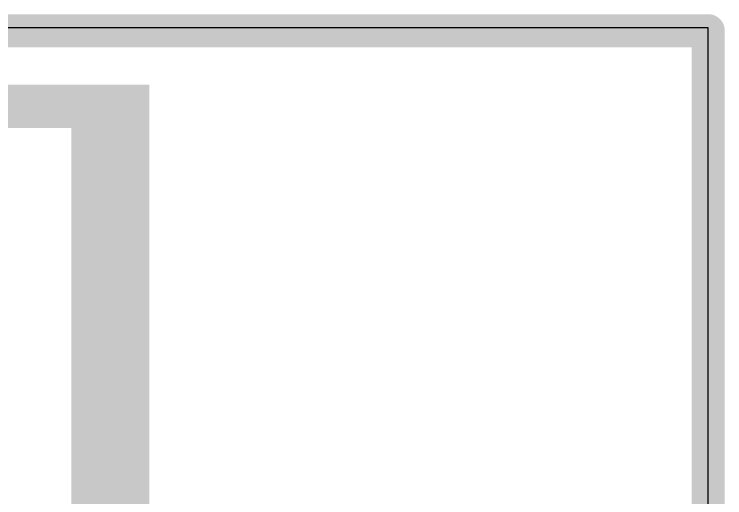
# Model space of a CAD drawing. Header units: inches. Extents: x 0 to 226, y 0 to 70.
# Drawn here: x 11.43 to 19.63, y 19.44 to 25.02 of the extents above; entities that cross this region are included whole.
import ezdxf

# ---------------------------------------------------------------- set-up
doc = ezdxf.new("R2010")
doc.units = ezdxf.units.IN
for name, color, linetype in [('Keep-Out Layer', 6, 'Continuous'), ('Multi-Layer', 9, 'Continuous'), ('Top Layer', 1, 'Continuous')]:
    doc.layers.add(name, color=color, linetype=linetype)

msp = doc.modelspace()

# ---------------------------------------------------------------- hatches: boundary and pattern name
at = {"layer": 'Top Layer'}
for points in [[(12.9908, 24.2083), (8.7908, 24.2083), (8.7908, 23.7083), (12.9908, 23.7083)], [(12.9905, 23.9141), (12.0905, 23.9141), (12.0905, 18.6081), (12.9905, 18.6081)]]:
    msp.add_hatch(color=1, dxfattribs=at).paths.add_polyline_path(points)

# ---------------------------------------------------------------- linework, layer by layer
at = {"layer": 'Keep-Out Layer'}
for points in [[(0, 24.8301, 0.381, 0.381, 0), (19.4405, 24.8301, 0.381, 0.381, 0)], [(19.4405, 0, 0.381, 0.381, 0), (19.4405, 24.8301, 0.381, 0.381, 0)]]:
    msp.add_lwpolyline(points, format="xyseb", dxfattribs=at)
msp.add_lwpolyline([(19.3453, 24.8301, 0.1905, 0.1905, 1), (19.5358, 24.8301, 0.1905, 0.1905, 1)], format="xyseb", close=True, dxfattribs=at)
msp.add_lwpolyline([(19.3453, 24.8301, 0.1905, 0.1905, 1), (19.5358, 24.8301, 0.1905, 0.1905, 1)], format="xyseb", close=True, dxfattribs=at)
at = {"layer": 'Multi-Layer'}
for p, q in [((19.4405, 24.8641), (0, 24.8641)), ((19.4405, 18.5065), (19.4405, 24.8641))]:
    msp.add_line(p, q, dxfattribs=at)

doc.saveas('drawing.dxf')
